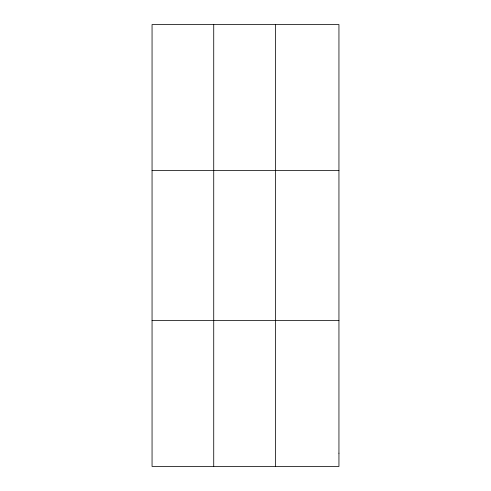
<?xml version="1.0" encoding="UTF-8"?>
<svg xmlns="http://www.w3.org/2000/svg" width="491" height="491" viewBox="0 0 491 491"><rect width="100%" height="100%" fill="white"/><g stroke="black" fill="none" stroke-linecap="round" stroke-linejoin="round"><path stroke-width="0.74" d="M213.726 466.45L213.726 24.55M275.402 466.45L275.402 24.55M152.057 170.377L338.943 170.377M152.057 320.623L338.943 320.623M338.943 453.193L338.943 466.45L152.057 466.45L152.057 24.55L338.943 24.55L338.943 453.193"/></g></svg>
